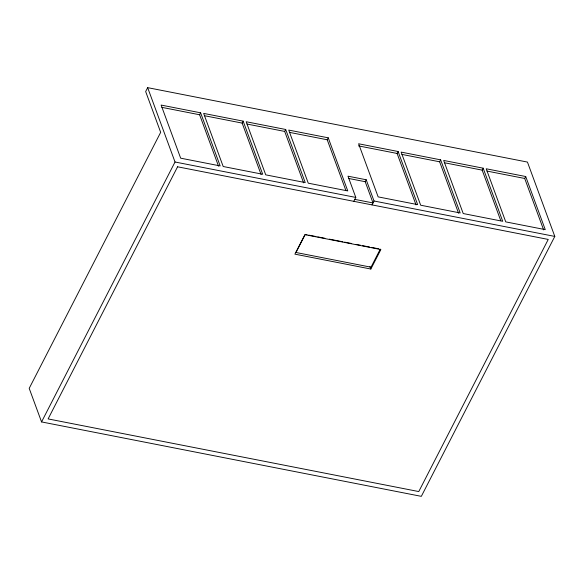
<?xml version="1.0" encoding="UTF-8"?>
<svg xmlns="http://www.w3.org/2000/svg" width="584" height="584" viewBox="0 0 584 584"><rect width="100%" height="100%" fill="white"/><g stroke="black" fill="none" stroke-linecap="round" stroke-linejoin="round"><path stroke-width="0.88" d="M147.664 87.651L145.664 91.549L160.673 132.334L29.2 388.36L41.552 421.925L421.327 496.349L554.8 236.425L527.447 162.075L147.664 87.651L175.025 162.002L41.552 421.925M218.54 166.185L199.618 114.763L200.619 112.814L161.126 105.069L180.66 158.176L220.161 165.914L200.619 112.814M261.077 174.514L242.156 123.093L243.156 121.143L203.663 113.405L223.197 166.513L262.698 174.251L243.156 121.143M303.607 182.85L284.693 131.429L285.693 129.48L246.192 121.742L265.735 174.85L305.228 182.588L285.693 129.48M345.837 190.347L327.222 139.766L328.23 137.817L288.73 130.079L308.272 183.186L347.765 190.924L328.23 137.817M353.794 201.327L355.795 197.428L347.984 176.185L366.212 179.755L374.023 200.998L372.023 204.896M354.795 199.378L373.023 202.947L365.212 181.704L366.212 179.755M416.027 204.882L397.105 153.461L398.106 151.512L358.605 143.773L378.147 196.881L417.648 204.619L398.106 151.512M380.286 249.127L371.008 267.195L295.978 252.492L305.257 234.425L307.038 234.775M370.855 269.034L380.863 249.543L304.914 234.658L294.898 254.149L370.855 269.034L369.942 266.545M458.557 213.218L439.642 161.797L440.643 159.848L401.142 152.11L420.684 205.218L460.177 212.956L440.643 159.848M500.787 220.708L482.172 170.134L483.172 168.185L443.679 160.447L463.221 213.547L502.714 221.292L483.172 168.185M543.631 229.892L524.709 178.47L525.709 176.521L486.216 168.776L505.751 221.883L545.252 229.629L525.709 176.521M161.877 107.361L199.618 114.763M204.415 115.698L242.156 123.093M246.952 124.034L284.693 131.429M289.481 132.371L327.222 139.766M358.488 145.891L397.105 153.461M401.901 154.402L439.642 161.797M444.431 162.739L482.172 170.134M486.968 171.076L524.709 178.47M348.714 178.47L365.212 181.704M175.025 162.002L355.795 197.428M374.023 200.998L554.8 236.425M308.827 235.126L315.973 236.527M317.762 236.878L324.901 238.279M329.369 239.148L342.772 241.776M344.553 242.126L351.699 243.528M356.167 244.404L360.635 245.28M362.423 245.63L369.562 247.025M371.351 247.375L378.498 248.777M177.58 166.79L48.107 418.918L418.772 491.56L548.237 239.433L177.58 166.79"/></g></svg>
